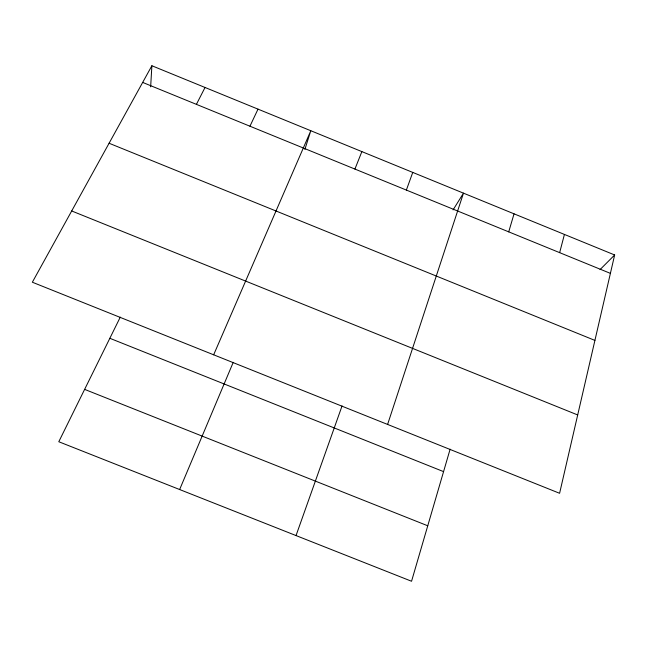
<?xml version="1.0" encoding="UTF-8"?>
<svg xmlns="http://www.w3.org/2000/svg" width="647" height="647" viewBox="0 0 647 647"><rect width="100%" height="100%" fill="white"/><g stroke="black" fill="none" stroke-linecap="round" stroke-linejoin="round"><path stroke-width="0.97" d="M150.654 86.827L151.883 65.743L614.65 254.967L559.598 493.289L32.35 282.221L151.883 65.743M559.647 252.645L564.427 234.432M450.126 449.172L411.549 581.257L58.788 441.739L120.285 317.127M508.72 231.861L514.042 213.833M304.874 149.417L310.803 130.726L213.656 354.807M387.602 424.44L463.478 193.154L453.07 209.911M296.035 535.57L342.061 405.912M406.365 190.072L412.754 172.417M354.92 169.069L361.867 151.608M179.64 489.536L233.227 362.344M249.952 126.214L258.007 109.141M196.405 104.361L205.034 87.482M600.036 269.621L614.65 254.967M84.628 389.381L427.756 525.785M109.836 338.292L443.567 471.623M71.696 210.971L577.69 414.953M109.084 143.246L594.917 340.403M142.672 82.42L610.404 273.366"/></g></svg>
